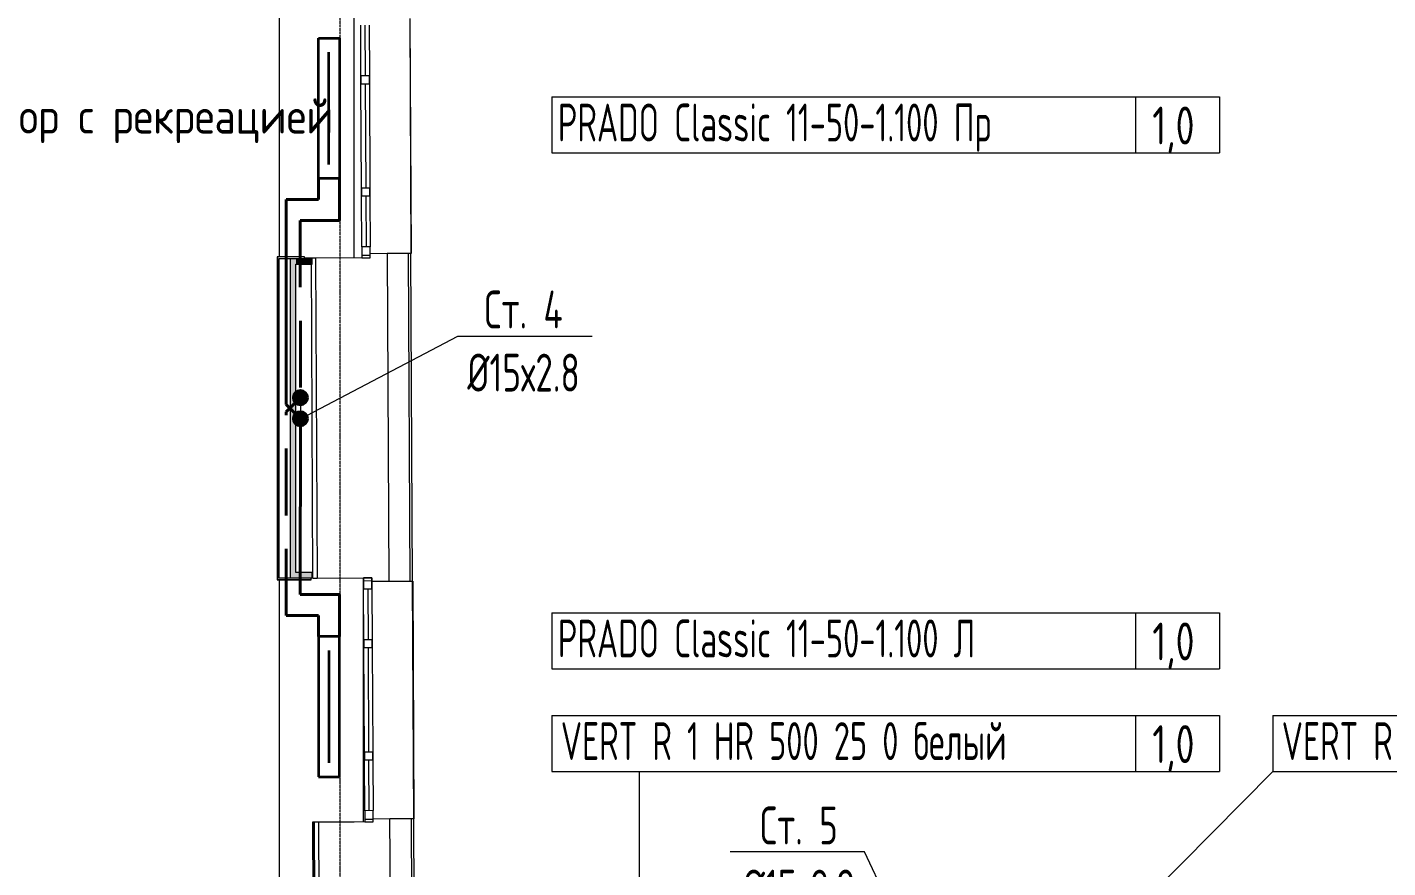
# Model space of a CAD drawing. Header units: millimetres. Extents: x -3929 to 624051, y 52832 to 514950.
# Drawn here: x 172427 to 182125, y 345301 to 351295 of the extents above; entities that cross this region are included whole.
import ezdxf
from ezdxf import colors
from ezdxf.entities.mleader import LeaderData, LeaderLine
from ezdxf.enums import TextEntityAlignment as Align
from ezdxf.math import Vec2, Vec3

# ---------------------------------------------------------------- set-up
doc = ezdxf.new("R2010")
doc.units = ezdxf.units.MM
for name, pattern in [('ADSK_Линия сетки', [25, 20, -2.5, 0, -2.5]), ('ADSK_Штриховая_ш2 п1', [3, 2, -1]), ('Hidden', [7.14375, 4.7625, -2.38125])]:
    doc.linetypes.add(name, pattern=pattern)
for name, color, linetype, lineweight in [('_ Окна', 7, 'Continuous', 9), ('Марки помещений', 7, 'Continuous', 20), ('ОВ-О-Оборудование', 32, 'Continuous', 35), ('ОВ-ТЕКСТ', 7, 'Continuous', 25), ('Окна', 7, 'Continuous', 9), ('Оси', 253, 'Continuous', 9), ('Перекрытие', 7, 'Continuous', 18), ('Стены внутренние', 7, 'Continuous', 18), ('Стены наружные', 7, 'Continuous', 18), ('Стены несущие', 7, 'Continuous', 30), ('Стены отделка', 7, 'Continuous', 30), ('Стены штриховка', 7, 'Continuous', 9)]:
    doc.layers.add(name, color=color, linetype=linetype, lineweight=lineweight)
for name, color, linetype in [('ПРИБОРЫ', 3, 'Continuous'), ('статистика приборов', 252, 'Continuous'), ('стояки', 7, 'Continuous')]:
    doc.layers.add(name, color=color, linetype=linetype)
doc.layers.add('т11.1', color=1, linetype='Continuous', true_color=0xff0000)
doc.layers.add('т21.1', color=5, linetype='Continuous', true_color=0x0000ff)
doc.styles.add('GOST Common_2', font='GOST_Common.ttf', dxfattribs={"width": 0.9, "height": 250})
doc.styles.add('СТИЛЬ', font='simplex.shx', dxfattribs={"width": 0.65})

# ---------------------------------------------------------------- blocks, each defined once
blk = doc.blocks.new('*U2874')
at = {"layer": 'ОВ-О-Оборудование', "color": 32, "ltscale": 0.1, "true_color": 0xcd6928}
for p, q in [((500, 75), (-500, 75)), ((-500, 75), (-500, -75)), ((-400, 0), (400, 0)), ((500, -75), (500, 75)), ((-500, -75), (500, -75))]:
    blk.add_line(p, q, dxfattribs=at)
blk = doc.blocks.new('3 этаж')
at = {"layer": 'Стены внутренние', "lineweight": 0}
for points in [[(365041.1, -62809), (365081.1, -62809), (365081.1, -60569.1), (365041.1, -60569.1), (365041.1, -62577.9)], [(365191.5, -60609.1), (365192.1, -60569.8), (365176.7, -60569.1), (365081.1, -60569.1), (365081.1, -60609.1), (365191.4, -60609.1)], [(365081.1, -62849), (365197.9, -62848.8), (365197.9, -62809), (365041.1, -62809), (365041.1, -62849)]]:
    blk.add_hatch(color=253, dxfattribs=at).paths.add_polyline_path(points)
at = {"layer": '_ Окна', "color": 253, "lineweight": 0}
for p, q in [((365572.9, -58905.8), (365574.7, -59265.8)), ((365544.7, -59266), (365604.7, -59265.7)), ((365545, -59326), (365544.7, -59266)), ((365605, -59325.7), (365545, -59326)), ((365575, -59325.8), (365578.8, -60065.8)), ((365604.7, -59265.7), (365605, -59325.7)), ((365548.8, -60066), (365608.8, -60065.7)), ((365549.1, -60126), (365548.8, -60066)), ((365609.1, -60125.7), (365549.1, -60126)), ((365579.1, -60125.8), (365580.9, -60485.8)), ((365608.8, -60065.7), (365609.1, -60125.7)), ((365610.9, -60485.7), (365550.9, -60486)), ((365550.9, -60486), (365551.3, -60566)), ((365611.3, -60565.7), (365610.9, -60485.7)), ((365551.2, -60546), (365611.2, -60545.7)), ((365551.3, -60566), (365611.3, -60565.7)), ((365562.9, -62846.9), (365622.9, -62846.6)), ((365563.3, -62926.9), (365562.9, -62846.9)), ((365563, -62866.9), (365623, -62866.6)), ((365623.3, -62926.6), (365563.3, -62926.9)), ((365593.3, -62926.8), (365595.1, -63286.8)), ((365622.9, -62846.6), (365623.3, -62926.6)), ((365565.1, -63286.9), (365625.1, -63286.6)), ((365565.5, -63346.9), (365565.1, -63286.9)), ((365625.1, -63286.6), (365625.4, -63346.6)), ((365625.4, -63346.6), (365565.5, -63346.9)), ((365595.4, -63346.8), (365599.2, -64086.8)), ((365569.2, -64086.9), (365629.2, -64086.6)), ((365569.5, -64146.9), (365569.2, -64086.9)), ((365629.2, -64086.6), (365629.5, -64146.6)), ((365629.5, -64146.6), (365569.5, -64146.9)), ((365599.5, -64146.8), (365601.3, -64506.7)), ((365631.3, -64506.6), (365571.3, -64506.9)), ((365571.3, -64506.9), (365571.8, -64586.9)), ((365571.7, -64566.9), (365631.7, -64566.6)), ((365571.8, -64586.9), (365631.8, -64586.6)), ((365631.8, -64586.6), (365631.3, -64506.6))]:
    blk.add_line(p, q, dxfattribs=at)
at = {"layer": 'Окна', "color": 253, "lineweight": 0}
for p, q in [((365544.7, -59266), (365542.9, -58906)), ((365602.9, -58905.7), (365604.7, -59265.7)), ((365544.7, -59266), (365545, -59326)), ((365548.8, -60066), (365545, -59326)), ((365605, -59325.7), (365604.7, -59265.7)), ((365605, -59325.7), (365608.8, -60065.7)), ((365548.8, -60066), (365549.1, -60126)), ((365550.9, -60486), (365549.1, -60126)), ((365609.1, -60125.7), (365608.8, -60065.7)), ((365609.1, -60125.7), (365610.9, -60485.7)), ((365550.9, -60486), (365551.3, -60566)), ((365611.3, -60565.7), (365610.9, -60485.7)), ((365551.3, -60566), (365611.3, -60565.7)), ((365622.9, -62846.6), (365562.9, -62846.9)), ((365562.9, -62846.9), (365563.3, -62926.9)), ((365565.1, -63286.9), (365563.3, -62926.9)), ((365623.3, -62926.6), (365622.9, -62846.6)), ((365623.3, -62926.6), (365625.1, -63286.6)), ((365565.1, -63286.9), (365565.5, -63346.9)), ((365625.4, -63346.6), (365625.1, -63286.6)), ((365569.2, -64086.9), (365565.5, -63346.9)), ((365625.4, -63346.6), (365629.2, -64086.6)), ((365569.2, -64086.9), (365569.5, -64146.9)), ((365629.5, -64146.6), (365629.2, -64086.6)), ((365571.3, -64506.9), (365569.5, -64146.9)), ((365629.5, -64146.6), (365631.3, -64506.6)), ((365571.3, -64506.9), (365571.8, -64586.9)), ((365571.8, -64586.9), (365631.8, -64586.6)), ((365631.8, -64586.6), (365631.3, -64506.6))]:
    blk.add_line(p, q, dxfattribs=at)
at = {"layer": 'Оси', "color": 253, "linetype": 'ADSK_Линия сетки', "lineweight": 0}
blk.add_line((365397.6, -89970), (365397.6, -42931), dxfattribs=at)
at = {"layer": 'Перекрытие', "color": 253, "lineweight": 0}
for p, q in [((364960.6, -54831.1), (364960.6, -60557.1)), ((365496.7, -60566.2), (365496.7, -58827.7)), ((364960.6, -62861), (364960.6, -65715.3)), ((365562.9, -64587.1), (365562.9, -62846.9)), ((365211.8, -64588.7), (365211.8, -64587.3)), ((365211.8, -64587.3), (365496.7, -64587.3))]:
    blk.add_line(p, q, dxfattribs=at)
at = {"layer": 'Стены внутренние', "color": 253, "lineweight": 0}
blk.add_line((365241.8, -64588.6), (365241.8, -64587.3), dxfattribs=at)
at = {"layer": 'Стены наружные', "color": 253, "lineweight": 0}
for p, q in [((365892.6, -58859.2), (365901.2, -60534.2)), ((365893.7, -58860.4), (365902.2, -60533.2)), ((365902.2, -60533.2), (365901.2, -60533.2)), ((365921.6, -64565.1), (365913, -62870.1)), ((365914, -62870.4), (365913, -62870.4)), ((365914, -62870.4), (365922.7, -64566)), ((365922.7, -64566), (365921.7, -64566))]:
    blk.add_line(p, q, dxfattribs=at)
at = {"layer": 'Стены несущие', "color": 253, "lineweight": 0}
for p, q in [((365551.3, -60566), (365221.3, -60567.6)), ((365221.3, -60567.6), (365232.9, -62848.6)), ((365731.2, -60535), (365611.2, -60535.7)), ((365731.2, -60535), (365743, -62871)), ((365232.9, -62848.6), (365562.9, -62846.9)), ((365623, -62871.6), (365743, -62871)), ((365571.8, -64586.9), (365241.8, -64588.6)), ((365241.8, -64588.6), (365247.6, -65747.3)), ((365751.6, -64566), (365631.7, -64566.6)), ((365757.3, -65674.9), (365751.6, -64566))]:
    blk.add_line(p, q, dxfattribs=at)
at = {"layer": 'Стены отделка', "color": 253, "lineweight": 0}
for p, q in [((364948.6, -60559.1), (364948.6, -62859)), ((365141.3, -60557.1), (364950.6, -60557.1)), ((364960.6, -62849), (364960.6, -60569.1)), ((364960.6, -60569.1), (365196.1, -60569.1)), ((365041.1, -60569.1), (365041.1, -62849)), ((365081.1, -60609.1), (365196.1, -60609.1)), ((365081.1, -62809), (365081.1, -60609.1)), ((365141.3, -60568), (365141.3, -60557.1)), ((365221.3, -60567.6), (365141.3, -60568)), ((365202.9, -62848.8), (365191.3, -60567.8)), ((365196.1, -60609.1), (365196.1, -60569.1)), ((365901.2, -60534.2), (365731.2, -60535)), ((365881.2, -60534.3), (365881.2, -60536.3)), ((365913, -62870.1), (365901.2, -60534.2)), ((365197.9, -62809), (365081.1, -62809)), ((365197.9, -62849), (365197.9, -62809)), ((364950.6, -62861), (365191, -62861)), ((365197.9, -62849), (364960.6, -62849)), ((365191, -62861), (365190.9, -62849)), ((365202.9, -62848.8), (365232.9, -62848.6)), ((365743, -62871), (365913, -62870.1)), ((365241.8, -64588.6), (365199.8, -64588.8)), ((365199.8, -64588.8), (365205.5, -65727.3)), ((365211.8, -64588.7), (365211.8, -64589.7)), ((365921.6, -64565.1), (365751.6, -64566)), ((365901.6, -64565.2), (365901.7, -64566.2)), ((365926.4, -65504.9), (365921.6, -64565.1))]:
    blk.add_line(p, q, dxfattribs=at)
at = {"layer": 'Стены штриховка', "color": 253, "lineweight": 0}
for p, q in [((364950.6, -60557.1), (364948.6, -60557.1)), ((364948.6, -60557.1), (364948.6, -60559.1)), ((365141.3, -60559.1), (364948.6, -60559.1)), ((364950.6, -60557.1), (364950.6, -62861)), ((365881.2, -60536.3), (365893, -62870.2)), ((364948.6, -62859), (365191, -62859)), ((364948.6, -62859), (364948.6, -62861)), ((364948.6, -62861), (364950.6, -62861)), ((365201.8, -64588.8), (365207.5, -65727.3)), ((365211.8, -64589.7), (365217.5, -65727.3)), ((365901.7, -64566.2), (365906.4, -65504.9))]:
    blk.add_line(p, q, dxfattribs=at)
at = {"layer": 'Марки помещений', "color": 253, "lineweight": 0, "style": 'GOST Common_2', "width": 0.9}
blk.add_text('Коридор с рекреацией', height=250, dxfattribs=at).set_placement((362291.5, -59679.2))

msp = doc.modelspace()

# ---------------------------------------------------------------- hatches: boundary and pattern name
at = {"layer": 'т11.1', "lineweight": 40}
h = msp.add_hatch(color=256, dxfattribs=at)
h.dxf.hatch_style = 1
h.paths.add_polyline_path([(174424.111, 348503.368, 1), (174324.111, 348503.368, 1)])
at = {"layer": 'т21.1', "linetype": 'ADSK_Штриховая_ш2 п1', "lineweight": 40, "ltscale": 50}
h = msp.add_hatch(color=256, dxfattribs=at)
h.dxf.hatch_style = 1
h.paths.add_polyline_path([(174424.111, 348653.368, 1), (174324.111, 348653.368, 1)])

# ---------------------------------------------------------------- linework, layer by layer
at = {"layer": 'ПРИБОРЫ', "color": 7, "lineweight": 15}
for p, q in [((176166.33, 350798.27), (180925.95, 350798.27)), ((176166.33, 350798.27), (180925.95, 350798.27)), ((176166.33, 350798.27), (176166.33, 350398.27)), ((180325.95, 350798.27), (180325.95, 350398.27)), ((180925.95, 350798.27), (180925.95, 350398.27)), ((176166.33, 350398.27), (180925.95, 350398.27)), ((176166.33, 347119.778), (180925.95, 347119.778)), ((176166.33, 347119.778), (180925.95, 347119.778)), ((176166.33, 347119.778), (176166.33, 346719.778)), ((180325.95, 347119.778), (180325.95, 346719.778)), ((180925.95, 347119.778), (180925.95, 346719.778)), ((176166.33, 346719.778), (180925.95, 346719.778)), ((176166.33, 346387.918), (180925.95, 346387.918)), ((176166.33, 346387.918), (180925.95, 346387.918)), ((176166.33, 346387.918), (176166.33, 345987.918)), ((180325.95, 346387.918), (180325.95, 345987.918)), ((180925.95, 346387.918), (180925.95, 345987.918)), ((181305.05, 346387.918), (186064.67, 346387.918)), ((181305.05, 346387.918), (186064.67, 346387.918)), ((181305.05, 346387.918), (181305.05, 345987.918)), ((176166.33, 345987.918), (180925.95, 345987.918)), ((181305.05, 345987.918), (186064.67, 345987.918))]:
    msp.add_line(p, q, dxfattribs=at)
at = {"layer": 'стояки', "color": 7, "lineweight": 15}
for points in [[(176792.128, 344244.62), (176792.128, 345987.918)], [(180439.123, 344229.105), (180439.123, 345110.035), (181305.05, 345987.918)]]:
    msp.add_lwpolyline(points, dxfattribs=at)
at = {"layer": 'т11.1', "lineweight": 40}
for p, q in [((174502.77, 350216.363), (174502.77, 350066.363)), ((174502.77, 350066.363), (174273.113, 350066.363)), ((174273.113, 350066.363), (174273.113, 348604.366)), ((174374.111, 348503.368), (174273.113, 348604.366)), ((174373.113, 347249.453), (174374.111, 348503.368)), ((174652.77, 347249.453), (174373.113, 347249.453)), ((174652.77, 346949.453), (174652.77, 347249.453))]:
    msp.add_line(p, q, dxfattribs=at)
msp.add_circle((174374.111, 348503.368), 50, dxfattribs=at)
at = {"layer": 'т21.1', "linetype": 'Hidden', "lineweight": 40, "ltscale": 100}
for p, q in [((174652.77, 350216.363), (174652.77, 349916.363)), ((174652.77, 349916.363), (174373.113, 349916.363)), ((174373.113, 349916.363), (174374.111, 348653.368)), ((174374.111, 348653.368), (174273.113, 348552.37)), ((174273.113, 347099.453), (174273.113, 348552.37)), ((174502.77, 347099.453), (174273.113, 347099.453)), ((174502.77, 346949.453), (174502.77, 347099.453))]:
    msp.add_line(p, q, dxfattribs=at)
at = {"layer": 'т21.1', "lineweight": 40, "ltscale": 50}
msp.add_circle((174374.111, 348653.368), 50, dxfattribs=at)

# ---------------------------------------------------------------- block references
at = {"layer": 'ОВ-О-Оборудование', "ltscale": 10, "xscale": -1, "rotation": 270}
msp.add_blockref('*U2874', (174577.77, 350716.363), dxfattribs=at)
at = {"layer": 'ОВ-О-Оборудование', "ltscale": 10, "rotation": 270}
msp.add_blockref('*U2874', (174577.77, 346449.453), dxfattribs=at)
at = {"layer": 'стояки', "color": 5, "lineweight": 40}
msp.add_blockref('3 этаж', (-190738.98, 410215.433), dxfattribs=at)

# ---------------------------------------------------------------- texts
at = {"layer": 'статистика приборов', "color": 7, "style": 'СТИЛЬ', "width": 0.6}
for s, p in [('PRADO Classic 11-50-1.100 Пр      ', (176209.306, 350480.123)), ('PRADO Classic 11-50-1.100 Л      ', (176209.306, 346801.632)), ('VERT R 1 HR 500 25 0 белый ', (176230.193, 346069.771)), ('VERT R 1 HL 500 20 0 белый ', (181368.913, 346069.771))]:
    msp.add_text(s, height=270, dxfattribs=at).set_placement(p)
at = {"layer": 'статистика приборов', "color": 7, "style": 'СТИЛЬ', "width": 0.7}
for p in [(180597.016, 350458.721), (180597.016, 346780.23), (180597.016, 346048.369)]:
    msp.add_text('1,0', height=270, dxfattribs=at).set_placement(p, align=Align.CENTER)

# ---------------------------------------------------------------- leaders
at = {"layer": 'ОВ-ТЕКСТ', "color": 7}
ml = msp.add_multileader_mtext('Standard', dxfattribs=at)
ml.set_content('\\A1;Ст. 4^J%%C15х2.8 ', color=7, style='СТИЛЬ')
ml.set_leader_properties(color=7, lineweight=18)
ml.build(insert=Vec2(0, 0))
ml.multileader.update_dxf_attribs({"text_left_attachment_type": 6, "text_right_attachment_type": 6, "dogleg_length": 0.36, "arrow_head_size": 0.126})
ctx = ml.context
ctx.base_point, ctx.char_height, ctx.arrow_head_size, ctx.landing_gap_size, ctx.plane_origin = Vec3(175496.741, 349092.94), 270, 0.126, 0.063, Vec3(177878.061, 346070.651)
ctx.left_attachment, ctx.right_attachment, ctx.text_align_type = 6, 6, 1
notes = []
notes.append((ctx, [(0, (1, 1, 0), (175496.489, 349092.94), (1, 0), 0.252, [(0, [(174374.111, 348653.368), (174374.111, 348503.368)], 0, [])])]))
ctx.mtext.insert, ctx.mtext.width, ctx.mtext.alignment, ctx.mtext.flow_direction = Vec3(175964.804, 349416.94), 1404.14984, 2, 5
ml = msp.add_multileader_mtext('Standard', dxfattribs=at)
ml.set_content('\\A1;Ст. 5^J%%C15х2.8 ', color=7, style='СТИЛЬ')
ml.set_leader_properties(color=7, lineweight=18)
ml.build(insert=Vec2(0, 0))
ml.multileader.update_dxf_attribs({"text_left_attachment_type": 6, "text_right_attachment_type": 6, "dogleg_length": 0.36, "arrow_head_size": 0.126})
ctx = ml.context
ctx.base_point, ctx.char_height, ctx.arrow_head_size, ctx.landing_gap_size, ctx.plane_origin = Vec3(177459.847, 345414.121), 270, 0.126, 0.063, Vec3(182592.03, 341517.729)
ctx.left_attachment, ctx.right_attachment, ctx.text_align_type = 6, 6, 1
notes.append((ctx, [(1, (1, 1, 0), (178396.225, 345414.121), (-1, 0), 0.252, [(0, [(178938.079, 343950.445), (179088.079, 343950.445)], 0, [])])]))
ctx.mtext.insert, ctx.mtext.width, ctx.mtext.alignment, ctx.mtext.flow_direction = Vec3(177927.91, 345738.121), 1404.14984, 2, 5
for ctx, leaders in notes:
    for number, flags, end, landing, length, lines in leaders:
        leader = LeaderData()
        leader.index, (leader.has_last_leader_line, leader.has_dogleg_vector, leader.attachment_direction) = number, flags
        leader.last_leader_point, leader.dogleg_vector, leader.dogleg_length = Vec3(end), Vec3(landing), length
        for number, points, colour, breaks in lines:
            line = LeaderLine()
            line.index, line.vertices, line.color, line.breaks = number, Vec3.list(points), colors.encode_raw_color(colour), breaks
            leader.lines.append(line)
        ctx.leaders.append(leader)

doc.saveas('drawing.dxf')
